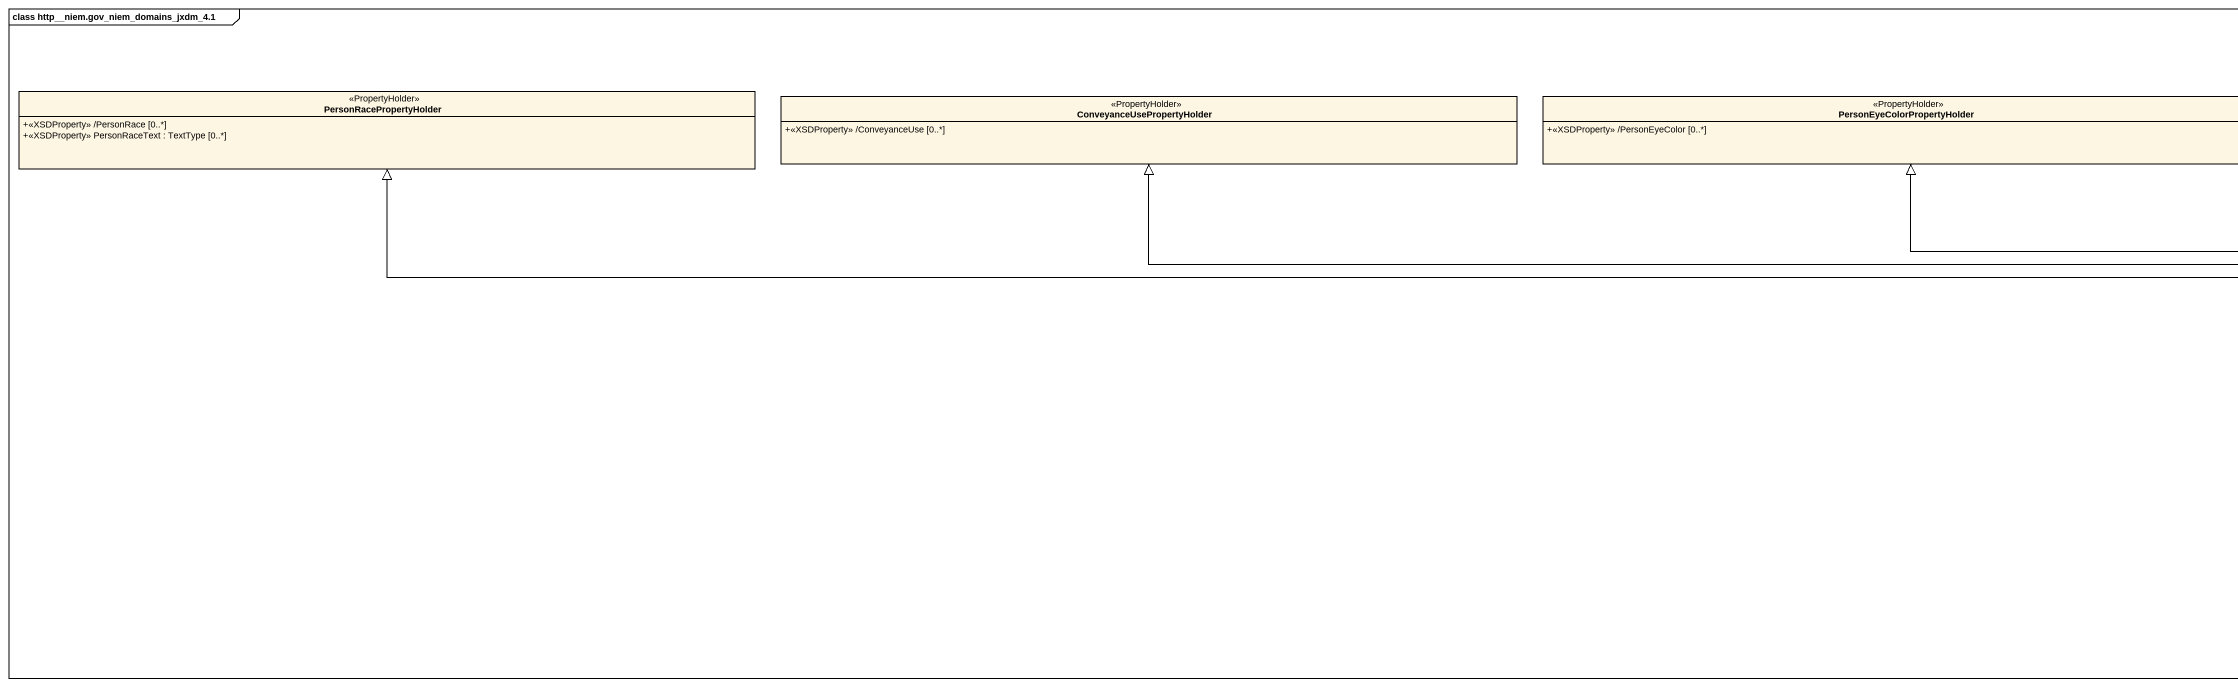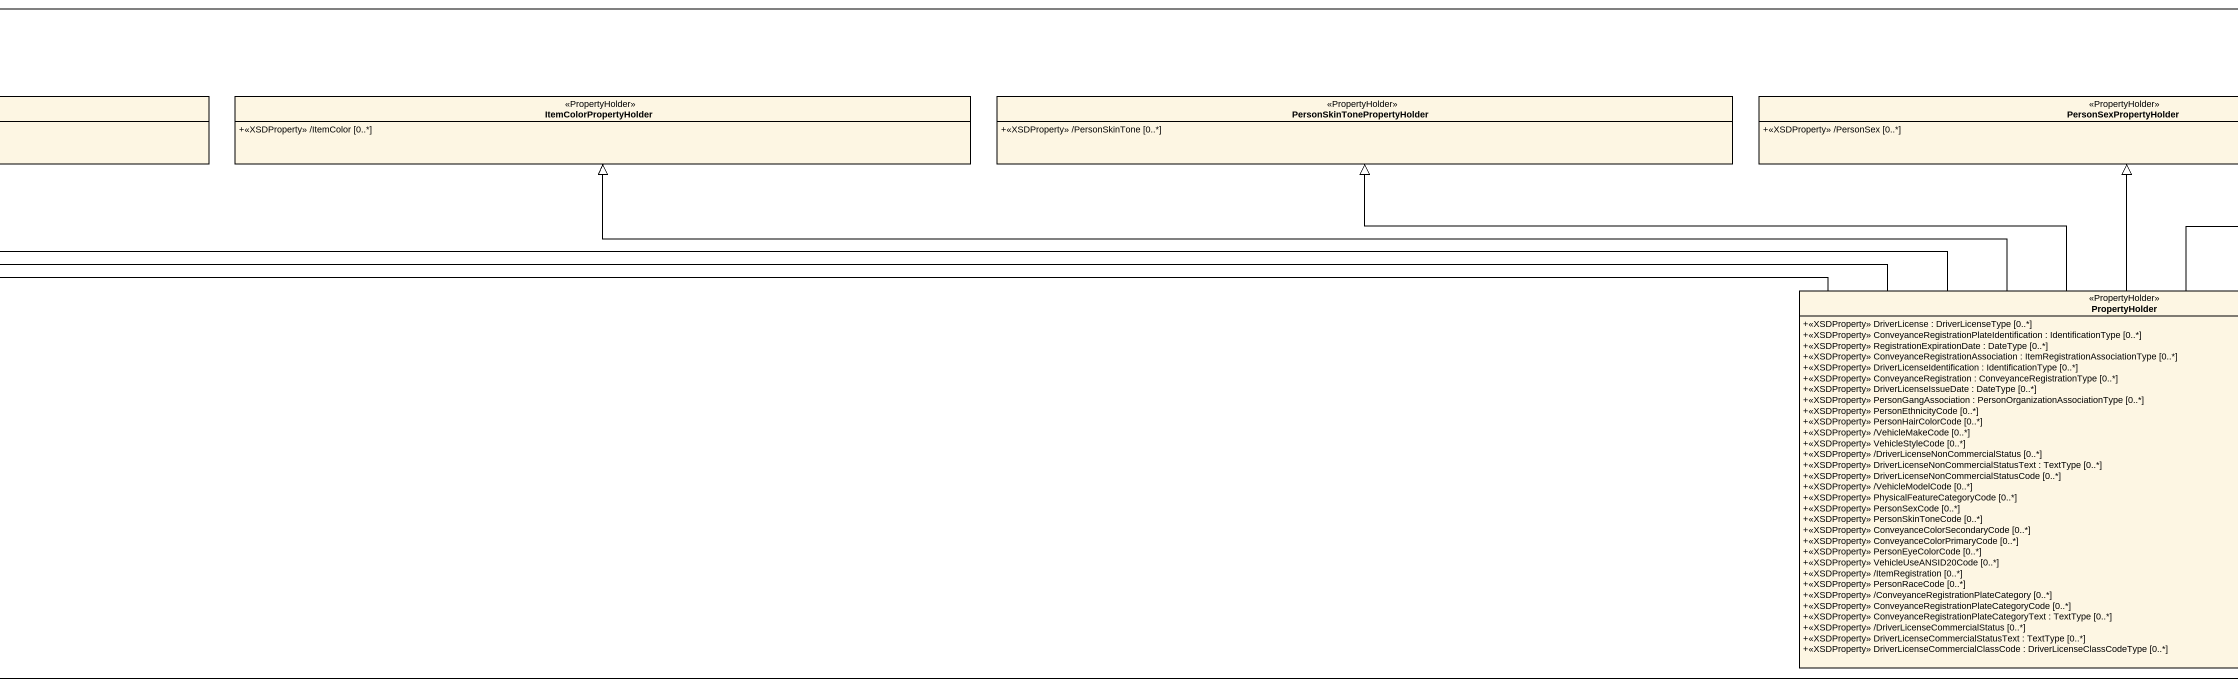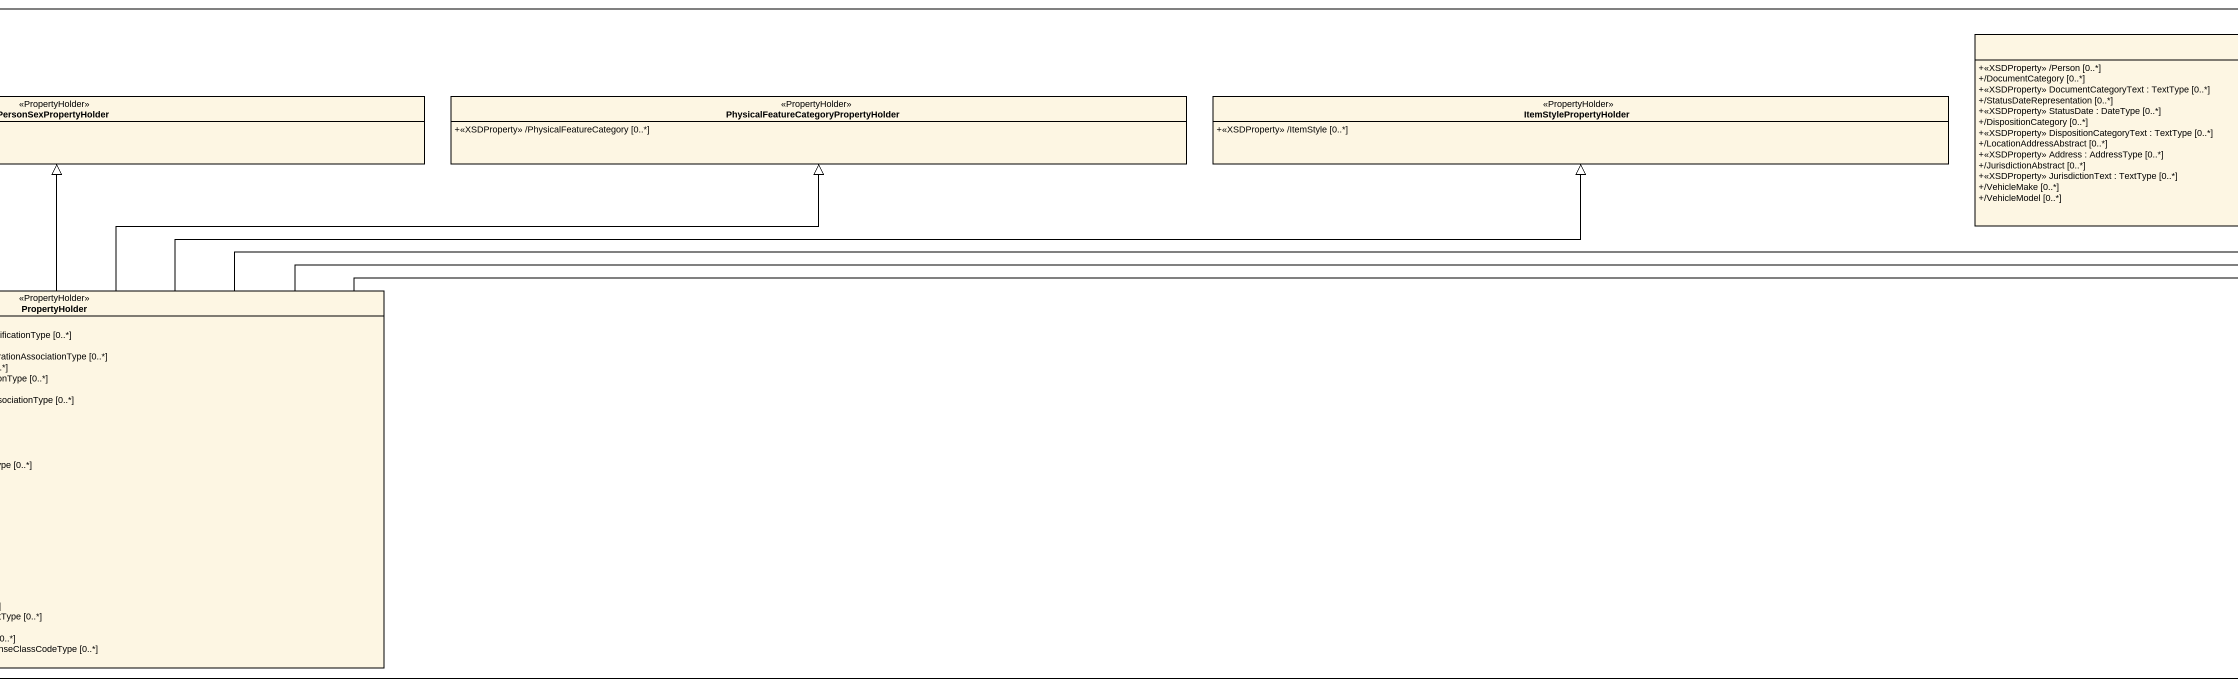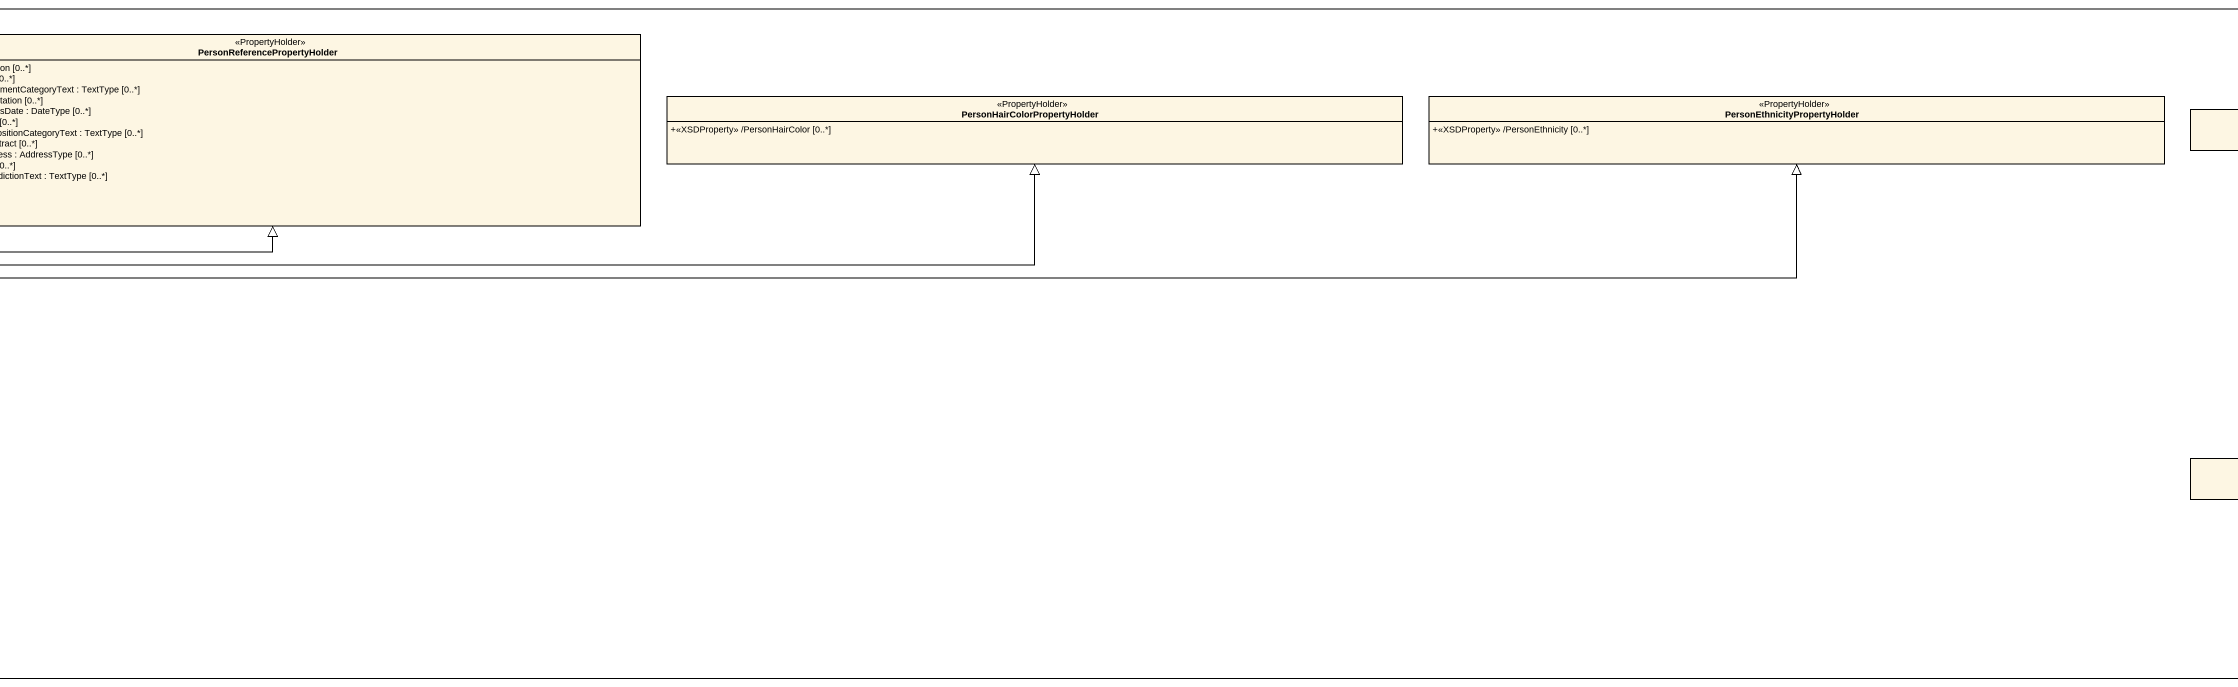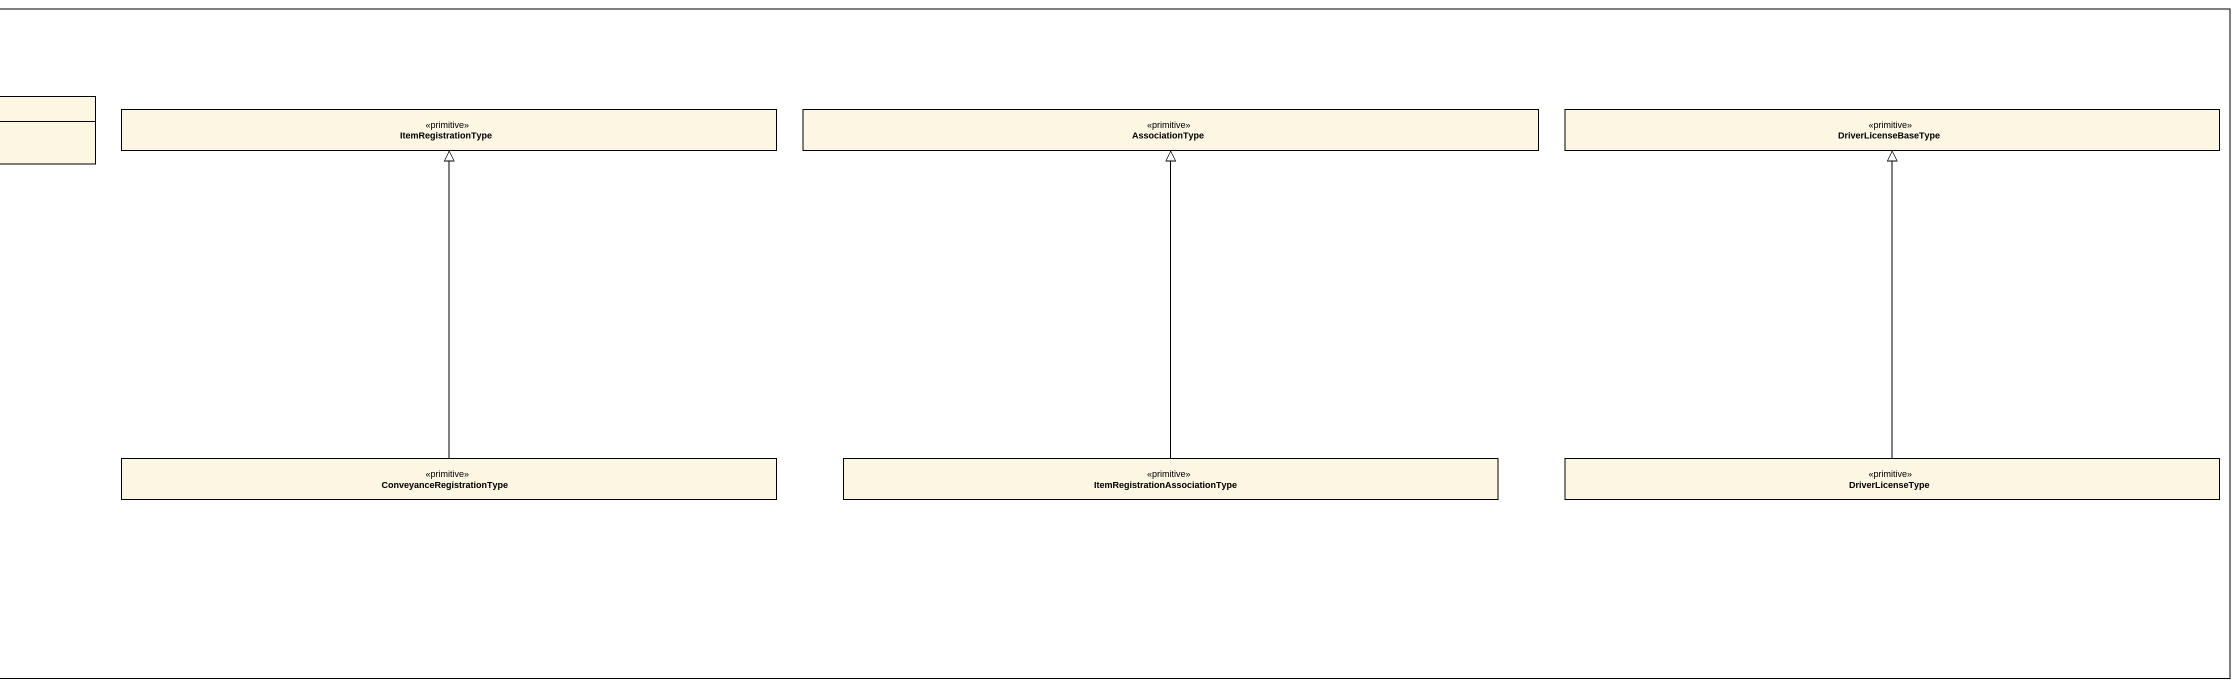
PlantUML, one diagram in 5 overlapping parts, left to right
@startuml
mainframe class http__niem.gov_niem_domains_jxdm_4.1
hide circle
hide empty members
skinparam classAttributeIconSize 0
class "PersonReferencePropertyHolder" as PersonReferencePropertyHolde <<PropertyHolder>> {
  +<<XSDProperty>> /Person [0..*]
  +/DocumentCategory [0..*]
  +<<XSDProperty>> DocumentCategoryText : TextType [0..*]
  +/StatusDateRepresentation [0..*]
  +<<XSDProperty>> StatusDate : DateType [0..*]
  +/DispositionCategory [0..*]
  +<<XSDProperty>> DispositionCategoryText : TextType [0..*]
  +/LocationAddressAbstract [0..*]
  +<<XSDProperty>> Address : AddressType [0..*]
  +/JurisdictionAbstract [0..*]
  +<<XSDProperty>> JurisdictionText : TextType [0..*]
  +/VehicleMake [0..*]
  +/VehicleModel [0..*]
}
class PersonRacePropertyHolder <<PropertyHolder>> {
  +<<XSDProperty>> /PersonRace [0..*]
  +<<XSDProperty>> PersonRaceText : TextType [0..*]
}
class ConveyanceUsePropertyHolder <<PropertyHolder>> {
  +<<XSDProperty>> /ConveyanceUse [0..*]
}
class PersonEyeColorPropertyHolder <<PropertyHolder>> {
  +<<XSDProperty>> /PersonEyeColor [0..*]
}
class ItemColorPropertyHolder <<PropertyHolder>> {
  +<<XSDProperty>> /ItemColor [0..*]
}
class PersonSkinTonePropertyHolder <<PropertyHolder>> {
  +<<XSDProperty>> /PersonSkinTone [0..*]
}
class PersonSexPropertyHolder <<PropertyHolder>> {
  +<<XSDProperty>> /PersonSex [0..*]
}
class "PhysicalFeatureCategoryPropertyHolder" as PhysicalFeatureCategoryPrope <<PropertyHolder>> {
  +<<XSDProperty>> /PhysicalFeatureCategory [0..*]
}
class ItemStylePropertyHolder <<PropertyHolder>> {
  +<<XSDProperty>> /ItemStyle [0..*]
}
class "PersonHairColorPropertyHolder" as PersonHairColorPropertyHolde <<PropertyHolder>> {
  +<<XSDProperty>> /PersonHairColor [0..*]
}
class "PersonEthnicityPropertyHolder" as PersonEthnicityPropertyHolde <<PropertyHolder>> {
  +<<XSDProperty>> /PersonEthnicity [0..*]
}
class ItemRegistrationType <<primitive>>
class AssociationType <<primitive>>
class DriverLicenseBaseType <<primitive>>
class PropertyHolder <<PropertyHolder>> {
  +<<XSDProperty>> DriverLicense : DriverLicenseType [0..*]
  +<<XSDProperty>> ConveyanceRegistrationPlateIdentification : IdentificationType [0..*]
  +<<XSDProperty>> RegistrationExpirationDate : DateType [0..*]
  +<<XSDProperty>> ConveyanceRegistrationAssociation : ItemRegistrationAssociationType [0..*]
  +<<XSDProperty>> DriverLicenseIdentification : IdentificationType [0..*]
  +<<XSDProperty>> ConveyanceRegistration : ConveyanceRegistrationType [0..*]
  +<<XSDProperty>> DriverLicenseIssueDate : DateType [0..*]
  +<<XSDProperty>> PersonGangAssociation : PersonOrganizationAssociationType [0..*]
  +<<XSDProperty>> PersonEthnicityCode [0..*]
  +<<XSDProperty>> PersonHairColorCode [0..*]
  +<<XSDProperty>> /VehicleMakeCode [0..*]
  +<<XSDProperty>> VehicleStyleCode [0..*]
  +<<XSDProperty>> /DriverLicenseNonCommercialStatus [0..*]
  +<<XSDProperty>> DriverLicenseNonCommercialStatusText : TextType [0..*]
  +<<XSDProperty>> DriverLicenseNonCommercialStatusCode [0..*]
  +<<XSDProperty>> /VehicleModelCode [0..*]
  +<<XSDProperty>> PhysicalFeatureCategoryCode [0..*]
  +<<XSDProperty>> PersonSexCode [0..*]
  +<<XSDProperty>> PersonSkinToneCode [0..*]
  +<<XSDProperty>> ConveyanceColorSecondaryCode [0..*]
  +<<XSDProperty>> ConveyanceColorPrimaryCode [0..*]
  +<<XSDProperty>> PersonEyeColorCode [0..*]
  +<<XSDProperty>> VehicleUseANSID20Code [0..*]
  +<<XSDProperty>> /ItemRegistration [0..*]
  +<<XSDProperty>> PersonRaceCode [0..*]
  +<<XSDProperty>> /ConveyanceRegistrationPlateCategory [0..*]
  +<<XSDProperty>> ConveyanceRegistrationPlateCategoryCode [0..*]
  +<<XSDProperty>> ConveyanceRegistrationPlateCategoryText : TextType [0..*]
  +<<XSDProperty>> /DriverLicenseCommercialStatus [0..*]
  +<<XSDProperty>> DriverLicenseCommercialStatusText : TextType [0..*]
  +<<XSDProperty>> DriverLicenseCommercialClassCode : DriverLicenseClassCodeType [0..*]
}
class ConveyanceRegistrationType <<primitive>>
class "ItemRegistrationAssociationType" as ItemRegistrationAssociationT <<primitive>>
class DriverLicenseType <<primitive>>
PropertyHolder -right-|> PersonReferencePropertyHolde
PropertyHolder -left-|> PersonRacePropertyHolder
PropertyHolder -left-|> ConveyanceUsePropertyHolder
PropertyHolder -left-|> PersonEyeColorPropertyHolder
PropertyHolder -left-|> ItemColorPropertyHolder
PropertyHolder -left-|> PersonSkinTonePropertyHolder
PropertyHolder -up-|> PersonSexPropertyHolder
PropertyHolder -right-|> PhysicalFeatureCategoryPrope
PropertyHolder -right-|> ItemStylePropertyHolder
PropertyHolder -right-|> PersonHairColorPropertyHolde
PropertyHolder -right-|> PersonEthnicityPropertyHolde
ConveyanceRegistrationType -up-|> ItemRegistrationType
ItemRegistrationAssociationT -up-|> AssociationType
DriverLicenseType -up-|> DriverLicenseBaseType
@enduml
